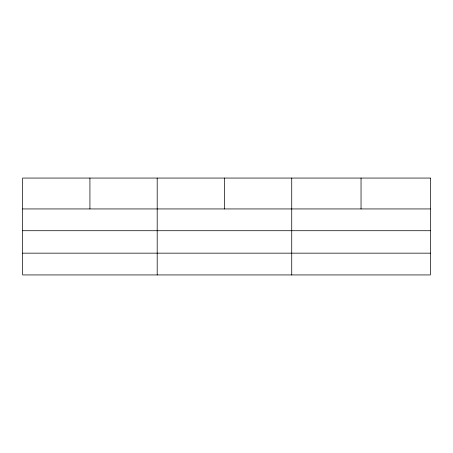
<?xml version="1.0" encoding="UTF-8"?>
<svg xmlns="http://www.w3.org/2000/svg" width="453" height="453" viewBox="0 0 453 453"><rect width="100%" height="100%" fill="white"/><g stroke="black" fill="none" stroke-linecap="round" stroke-linejoin="round"><path stroke-width="0.68" d="M22.65 208.941L430.35 208.941M22.65 230.719L430.35 230.719M22.65 253.159L430.35 253.159M361.041 178.063L361.041 208.941M291.732 178.063L291.732 274.937M224.462 178.063L224.462 208.941M157.191 178.063L157.191 274.937M89.921 178.063L89.921 208.941M430.35 178.063L22.65 178.063L22.65 274.937L430.35 274.937L430.35 178.063"/></g></svg>
